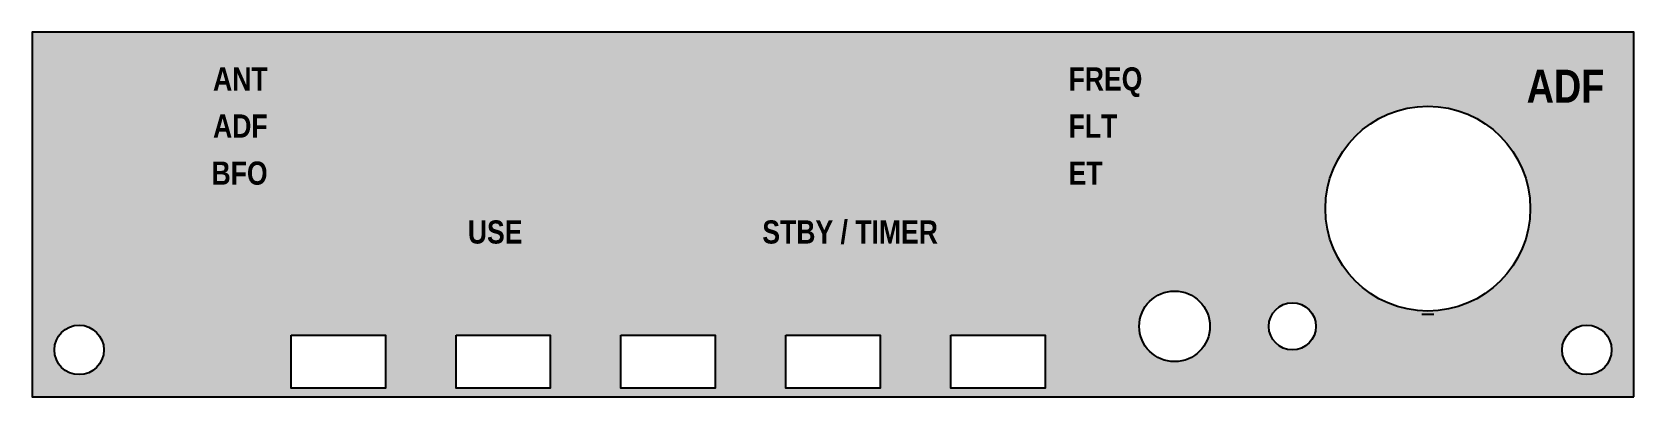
# Model space of a CAD drawing. Header units: inches. Extents: x 0 to 6.8, y -0.05 to 1.5.
import ezdxf

# ---------------------------------------------------------------- set-up
doc = ezdxf.new("R2010")
doc.units = ezdxf.units.IN
doc.layers.add('hrany', color=1, linetype='Continuous', transparency=0.2)
doc.layers.add('text', color=255, linetype='Continuous')
doc.styles.get("Standard").update_dxf_attribs({"font": 'arial.ttf'})

msp = doc.modelspace()

# ---------------------------------------------------------------- hatches: boundary and pattern name
at = {"layer": 'hrany', "lineweight": -3}
h = msp.add_hatch(color=256, dxfattribs=at)
h.dxf.hatch_style = 1
h.paths.add_polyline_path([(6.8, 1.5), (0, 1.5), (0, -0.05), (6.8, -0.05)])
h.paths.add_polyline_path([(1.8, 0.2125), (2.2, 0.2125), (2.2, -0.0125), (1.8, -0.0125)], flags=16)
h.paths.add_polyline_path([(1.5, 0.2125), (1.5, -0.0125), (1.1, -0.0125), (1.1, 0.2125)], flags=16)
h.paths.add_polyline_path([(2.5, 0.2125), (2.9, 0.2125), (2.9, -0.0125), (2.5, -0.0125)], flags=16)
h.paths.add_polyline_path([(3.2, 0.2125), (3.6, 0.2125), (3.6, -0.0125), (3.2, -0.0125)], flags=16)
h.paths.add_polyline_path([(0.305, 0.15, -1), (0.095, 0.15, -1)], flags=16)
h.paths.add_polyline_path([(3.9, 0.2125), (4.3, 0.2125), (4.3, -0.0125), (3.9, -0.0125)], flags=16)
h.paths.add_polyline_path([(5, 0.25, -1), (4.7, 0.25, -1)], flags=16)
h.paths.add_polyline_path([(5.45, 0.25, -1), (5.25, 0.25, -1)], flags=16)
h.paths.add_polyline_path([(6.36, 0.75, -1), (5.49, 0.75, -1)], flags=16)
h.paths.add_polyline_path([(6.705, 0.15, -1), (6.495, 0.15, -1)], flags=16)

# ---------------------------------------------------------------- linework, layer by layer
msp.add_line((5.95, 0.3007), (5.9, 0.3007), dxfattribs=at)
for points in [[(6.8, -0.05), (6.8, -0.05), (6.8, 1.5), (0, 1.5), (0, -0.05), (0, -0.05)], [(0, -0.05), (6.8, -0.05)]]:
    msp.add_lwpolyline(points, dxfattribs=at)
at = {"layer": 'hrany'}
for points in [[(1.1, 0.2125), (1.5, 0.2125), (1.5, -0.0125), (1.1, -0.0125)], [(1.8, 0.2125), (2.2, 0.2125), (2.2, -0.0125), (1.8, -0.0125)], [(2.5, 0.2125), (2.9, 0.2125), (2.9, -0.0125), (2.5, -0.0125)], [(3.2, 0.2125), (3.6, 0.2125), (3.6, -0.0125), (3.2, -0.0125)], [(3.9, 0.2125), (4.3, 0.2125), (4.3, -0.0125), (3.9, -0.0125)]]:
    msp.add_lwpolyline(points, close=True, dxfattribs=at)
at = {"layer": 'hrany', "lineweight": -3}
for centre, radius in [((5.925, 0.75), 0.435), ((0.2, 0.15), 0.105), ((6.6, 0.15), 0.105)]:
    msp.add_circle(centre, radius, dxfattribs=at)
at = {"layer": 'hrany'}
for centre, radius in [((4.85, 0.25), 0.15), ((5.35, 0.25), 0.1)]:
    msp.add_circle(centre, radius, dxfattribs=at)

# ---------------------------------------------------------------- texts
at = {"layer": 'text', "color": 121, "char_height": 0.098425}
for s, insert, attachment_point in [('{\\fArial Narrow|b1|i0|c0|p34;\\C256;ANT}', (1, 1.35), 3), ('{\\fArial Narrow|b1|i0|c0|p34;\\C256;FREQ}', (4.4, 1.35), 1), ('{\\fArial Narrow|b1|i0|c0|p34;\\C256;ADF}', (1, 1.15), 3), ('{\\fArial Narrow|b1|i0|c0|p34;\\C256;FLT}', (4.4, 1.15), 1), ('{\\fArial Narrow|b1|i0|c0|p34;\\C256;BFO}', (1, 0.95), 3), ('{\\fArial Narrow|b1|i0|c0|p34;\\C256;ET}', (4.4, 0.95), 1), ('{\\fArial Narrow|b1|i0|c0|p34;\\C256;USE}', (1.85, 0.7), 1), ('{\\fArial Narrow|b1|i0|c0|p34;\\C256;STBY / TIMER}', (3.1, 0.7), 1)]:
    msp.add_mtext(s, dxfattribs=dict(at, insert=insert, attachment_point=attachment_point))
at = {"layer": 'text', "insert": (6.3, 1.2), "char_height": 0.14, "attachment_point": 7}
msp.add_mtext('{\\fArial Narrow|b1|i0|c0|p34; \\P ADF}', dxfattribs=at)

doc.saveas('drawing.dxf')
